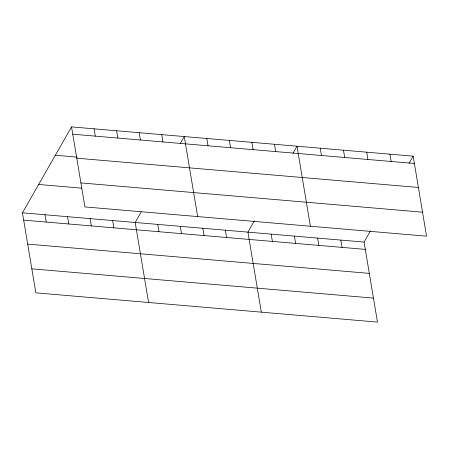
<?xml version="1.0" encoding="UTF-8"?>
<svg xmlns="http://www.w3.org/2000/svg" width="449" height="449" viewBox="0 0 449 449"><rect width="100%" height="100%" fill="white"/><g stroke="black" fill="none" stroke-linecap="round" stroke-linejoin="round"><path stroke-width="0.67" d="M370.492 230.859L364.077 242.084L377.469 322.101L35.841 292.838L22.45 212.82L71.531 126.899L413.159 156.162L426.55 236.18L84.923 206.916L71.531 126.899M141.261 211.844L135.188 222.48L148.58 302.491M180.217 143.646L184.27 136.558L197.655 216.57M254.336 220.914L247.927 232.133L261.318 312.15M292.956 153.305L297.008 146.217L310.394 226.229M409.112 163.251L413.159 156.162M72.755 134.2L414.382 163.464M55.334 155.253L77.2 157.128M76.768 158.194L418.395 187.458M80.904 182.917L422.537 212.181M38.648 184.466L81.69 188.153M22.45 212.82L364.077 242.084M23.674 220.122L365.301 249.386M27.686 244.116L369.319 273.379M31.823 268.839L373.456 298.102M389.928 154.175L391.152 161.472M366.698 152.183L367.922 159.485M343.468 150.196L344.692 157.492M340.847 240.097L342.071 247.393M320.238 148.204L321.456 155.506M317.617 238.105L318.841 245.407M294.387 236.118L295.61 243.414M274.457 144.281L275.68 151.582M271.157 234.125L272.38 241.427M251.911 142.35L253.135 149.652M229.366 140.419L230.584 147.721M225.376 230.202L226.599 237.504M206.815 138.488L208.039 145.79M202.83 228.272L204.054 235.573M180.285 226.341L181.503 233.643M161.719 134.627L162.942 141.923M157.734 224.41L158.957 231.712M139.173 132.696L140.397 139.993M116.628 130.766L117.846 138.062M112.643 220.549L113.861 227.845M94.077 128.829L95.3 136.131M90.092 218.618L91.315 225.914M67.546 216.682L68.764 223.984M44.995 214.751L46.219 222.053"/></g></svg>
